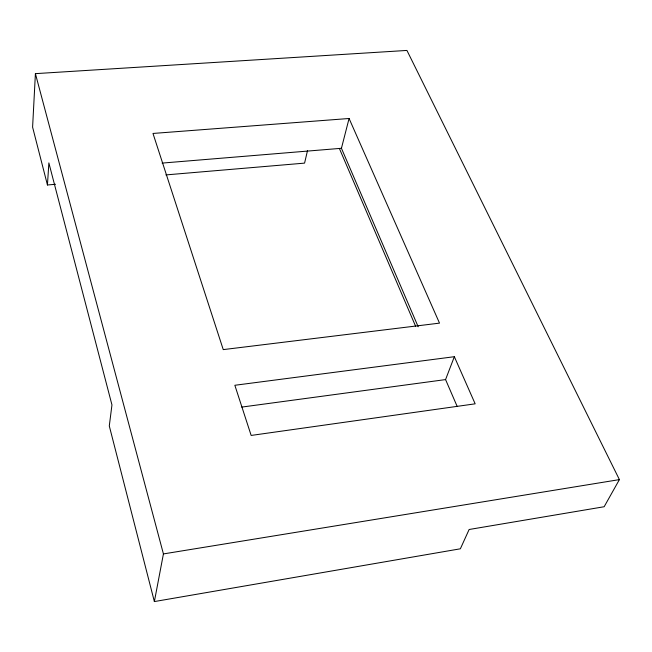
<?xml version="1.0" encoding="UTF-8"?>
<svg xmlns="http://www.w3.org/2000/svg" width="652" height="652" viewBox="0 0 652 652"><rect width="100%" height="100%" fill="white"/><g stroke="black" fill="none" stroke-linecap="round" stroke-linejoin="round"><path stroke-width="0.98" d="M47.441 184.981L48.867 162.902L111.957 404.916L109.291 425.943L154.369 601.568L460.361 548.797L469.13 529.497L604.151 506.734L619.4 479.611L406.929 50.432L35.404 73.643L32.6 127.164L47.441 184.981L55.542 184.296M154.369 601.568L163.424 553.923L35.404 73.643M307.516 150.579L304.574 163.122L165.885 174.915M418.185 326.774L341.436 148.289L349.081 118.493L152.984 133.448L223.253 349.611L439.513 323.131L349.081 118.493M457.076 406.212L445.569 379.586L454.346 356.701L234.85 385.275L251.159 435.438L475.161 403.824L454.346 356.701M163.424 553.923L619.4 479.611M241.778 407.084L445.569 379.586M162.12 163.09L341.436 148.289M339.464 148.664L415.593 326.212"/></g></svg>
